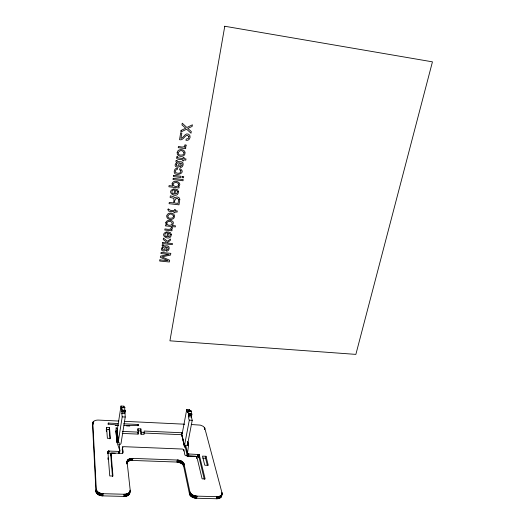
<?xml version="1.0" encoding="UTF-8"?>
<svg xmlns="http://www.w3.org/2000/svg" width="525" height="525" viewBox="0 0 525 525"><rect width="100%" height="100%" fill="white"/><g stroke="black" fill="none" stroke-linecap="round" stroke-linejoin="round"><path stroke-width="0.79" d="M129.846 492.345C129.957 495.383 126.243 496.532 123.756 496.401L102.834 495.869C100.085 495.784 96.416 494.563 95.963 491.446L92.551 425.079L93.247 423.458M118.748 444.465L120.317 444.367L121.006 443.546L125.232 417.014L124.681 407.643M117.554 429.955L116.169 427.402L115.9 431.123L116.963 442.358L118.328 441.4L122.2 416.87L121.82 413.411L122.148 410.169L121.807 407.308L121.373 409.388L121.006 406.035L123.979 406.192L124.13 407.531M122.633 453.2L122.24 449.374L122.601 448.849M187.701 442.148L188.416 445.312L185.699 445.207L187.51 453.377L188.035 453.935L187.648 455.936L187.162 455.477L188.58 445.331L187.773 444.951L187.615 444.294L192.216 420.308L191.382 416.902L191.75 414.094L190.995 410.944L190.726 411.298L187.852 411.147L187.537 412.788L186.749 409.48L189.597 409.625L190.083 411.613M187.162 455.477L185.325 447.182L184.347 446.289L189.302 420.164C187.694 419.206 190.024 411.173 187.852 411.147M112.488 476.549L110.788 455.752L111.143 453.488L112.101 453.009L121.977 453.377C125.56 453.278 120.127 446.775 123.697 446.677L182.523 449.046C185.929 449.302 182.884 455.588 186.309 455.838L195.753 456.205L196.829 456.75L202.112 478.833L205.144 478.925L199.31 455.057L198.24 454.512L188.035 453.935M111.11 453.593L112.954 476.037L109.745 475.939L107.888 451.631L108.885 451.054L118.912 451.428L119.857 450.949L119.07 442.45L117.141 442.358L115.9 431.123M191.238 424.522L200.366 425.125L203.234 426.333L204.73 427.928L221.957 492.706C222.626 495.528 219.128 496.88 216.858 496.657L197.065 496.145C194.243 496.02 190.792 494.786 189.893 491.833L184.012 463.956C183.133 461.212 179.885 460.176 177.279 460.025L132.812 458.391C130.561 458.259 127.043 459.113 127.096 461.921L130.2 490.206C130.318 493.244 126.597 494.379 124.11 494.248L103.169 493.703C100.419 493.612 96.751 492.398 96.285 489.28L92.833 423.098C93.056 420.505 96.403 419.993 98.497 420.085L118.834 421.057M137.76 430.087L137.977 428.781L140.857 428.912L140.529 430.874L141.008 434.234L144.053 434.365L144.185 431.051L181.827 432.758L181.755 436.032L181.932 435.061L181.46 434.693L143.857 433.02M92.551 425.079L92.912 422.461M92.702 424.233L93.089 422.054M92.932 423.833L93.214 421.857M93.076 423.642L93.365 421.667M93.535 422.625L93.726 421.312M95.963 491.446L96.285 489.28M95.99 491.722L96.318 489.562M96.049 491.997L96.37 489.838M96.134 492.273L96.456 490.107M96.246 492.548L96.567 490.383M96.383 492.817L96.712 490.652M96.547 493.08L96.876 490.914M106.339 428.663L106.542 427.337L109.476 427.475L110.388 438.421L107.395 438.296L106.542 427.337M96.744 493.336L97.072 491.17M96.961 493.592L97.289 491.42M97.204 493.835L97.532 491.663M97.466 494.064L97.794 491.899M108.097 424.384L108.294 423.071L117.987 423.524M97.755 494.288L98.083 492.122M98.063 494.498L98.392 492.332M98.392 494.701L98.72 492.529M98.739 494.885L99.068 492.712M99.1 495.055L99.428 492.89M109.948 438.867L109.174 429.457L109.476 427.475M99.481 495.213L99.809 493.047M99.868 495.357L100.203 493.185M100.275 495.482L100.603 493.31M100.682 495.587L101.017 493.421M101.108 495.679L101.437 493.513M107.842 452.714L108.15 451.27M107.835 453.318L108.268 451.198M101.535 495.758L101.87 493.585M107.953 453.246L108.399 451.139M108.084 453.193L108.55 451.1M108.235 453.147L108.714 451.067M101.968 495.81L102.296 493.644M108.399 453.114L108.885 451.054M108.563 453.101L109.056 451.054M102.401 495.849L102.736 493.684M102.834 495.869L103.169 493.703M110.788 455.752L111.195 453.397M110.795 455.648L111.372 453.226M111.274 454.525L111.49 453.154M117.521 431.189L116.064 431.117L117.226 430.178L121.006 406.035M123.723 407.813L123.979 406.192M118.414 453.469L118.742 451.428M118.591 453.469L118.912 451.428M118.755 453.449L119.083 451.408M118.919 453.423L119.241 451.382M119.063 453.377L119.392 451.336M119.523 451.277L119.195 453.318L119.418 451.27M119.313 453.252L119.733 451.133M119.483 453.082L119.89 450.745L116.963 442.358M122.24 449.374L122.588 447.149M122.318 449.078L122.712 446.965M122.482 448.914L122.811 446.887M126.742 463.739L127.194 460.95M126.755 463.988L127.286 460.72M126.794 463.253L127.404 460.497M127.063 462.558L127.542 460.274M127.207 462.335L127.713 460.064M127.372 462.125L127.903 459.867M127.562 461.921L128.113 459.677M127.778 461.731L128.349 459.493M128.008 461.547L128.605 459.322M128.264 461.383L128.874 459.165M128.54 461.226L129.17 459.021M128.835 461.081L129.478 458.889M129.143 460.95L129.806 458.778M123.756 496.401L124.11 494.248M129.472 460.832L130.148 458.673M124.182 496.401L124.543 494.248M129.806 460.727L130.502 458.587M124.609 496.387L124.963 494.235M130.161 460.642L130.869 458.515M125.029 496.355L125.383 494.196M130.528 460.563L130.902 460.51L131.243 458.456M130.902 460.51L131.289 460.464L131.624 458.417M125.442 496.302L125.797 494.143M131.289 460.464L131.677 460.445L132.018 458.391M125.843 496.23L126.197 494.077M131.677 460.445L132.077 460.432L132.412 458.384M126.23 496.138L126.591 493.992M137.963 425.775L138.18 424.476L123.644 423.793M132.077 460.432L132.471 460.438L132.812 458.391M126.61 496.033L126.965 493.887M126.971 495.915L127.332 493.762M127.326 495.777L127.68 493.625M127.654 495.626L128.015 493.474M127.962 495.456L128.323 493.31M122.279 433.407L138.108 434.103L138.436 432.134L137.977 428.781M128.257 495.278L128.618 493.126M128.527 495.082L128.888 492.936M128.776 494.872L129.137 492.726M128.999 494.655L129.36 492.509M129.202 494.425L129.557 492.279M129.373 494.189L129.734 492.043M129.524 493.94L130.2 490.206M129.741 493.428L130.22 490.481M141.008 434.234L141.337 432.259L140.857 428.912M132.471 460.438L176.899 462.046L177.279 460.025M186.749 409.48L182.116 434.09L181.827 432.758M176.899 462.046L177.286 462.072L177.667 460.051M177.286 462.072L177.68 462.105L178.06 460.084M177.68 462.105L178.073 462.158L178.454 460.136M222.029 493.762C222.39 497.024 219.319 499.058 216.412 498.75L196.639 498.245C193.817 498.127 190.372 496.893 189.479 493.933L183.56 465.734L181.912 463.667L178.461 462.23L178.841 460.208M178.848 462.315L179.228 460.294M179.228 462.413L179.616 460.392M179.602 462.525L179.99 460.504M189.302 411.2L189.597 409.625M179.97 462.65L180.357 460.628M180.331 462.788L180.712 460.773M180.672 462.945L181.059 460.924M181.007 463.109L181.394 461.088M183.553 451.021L183.743 449.597M181.328 463.286L181.709 461.265M181.63 463.47L182.011 461.449M181.912 463.667L182.3 461.646M182.182 463.87L182.569 461.849M185.325 447.182L185.699 445.207M182.431 464.087L182.818 462.066M182.661 464.31L183.048 462.289M182.871 464.54L183.251 462.512M183.054 464.769L183.442 462.748M183.212 465.006L183.599 462.984M183.35 465.248L183.743 463.221M183.468 465.491L183.855 463.463M183.56 465.734L183.947 463.713M183.619 465.983L184.012 463.956M187.222 455.582L187.602 453.58M187.3 455.68L187.681 453.679M187.399 455.772L187.779 453.777M187.517 455.858L187.898 453.863M187.799 456.002L188.18 454.007M187.957 456.054L188.337 454.059M188.121 456.1L188.501 454.099M188.285 456.127L188.672 454.132M188.455 456.14L188.843 454.145M221.537 496.092L221.957 492.706M189.479 493.933L189.893 491.833M196.567 458.082L196.829 456.75M189.551 494.202L189.965 492.102M196.658 458.292L196.888 456.855M189.65 494.471L190.063 492.371M189.768 494.74L190.188 492.64M189.919 495.009L190.332 492.909M189.223 456.166L197.676 456.494L198.069 454.499M190.089 495.272L190.509 493.172M197.676 456.494L198.24 454.512M190.293 495.528L190.706 493.428M204.343 479.397L199.014 457.255L198.01 456.533L198.404 454.545M198.174 456.573L198.568 454.584M190.509 495.777L190.929 493.677M198.332 456.632L198.726 454.637M198.476 456.697L198.877 454.702M190.759 496.027L191.172 493.92M198.614 456.77L199.008 454.781M198.732 456.862L199.126 454.867M191.021 496.263L191.441 494.156M198.837 456.953L199.231 454.958M198.916 457.052L199.31 455.057M204.474 429.201L204.73 427.928M199.014 457.255L199.369 455.162M191.31 496.486L191.723 494.386M204.566 429.411L204.822 428.137M191.612 496.709L192.032 494.602M191.933 496.913L192.353 494.806M192.275 497.109L192.695 495.003M192.629 497.287L193.049 495.18M192.997 497.457L193.417 495.351M193.377 497.608L193.797 495.502M193.771 497.746L194.191 495.639M194.165 497.871L194.591 495.764M194.572 497.976L194.992 495.869M194.985 498.061L195.405 495.961M195.398 498.133L195.818 496.033M195.812 498.192L196.238 496.086M196.225 498.225L196.652 496.125M196.639 498.245L197.065 496.145M207.303 465.078L205.583 458.253L205.984 456.264L202.499 456.133L204.75 465.216L208.287 465.34L205.984 456.264M216.412 498.75L216.858 496.657M216.818 498.75L217.258 496.657M217.212 498.73L217.658 496.643M217.599 498.697L218.046 496.611M217.98 498.645L218.426 496.558M218.348 498.579L218.794 496.486M218.702 498.494L219.148 496.401M219.043 498.389L219.489 496.302M219.365 498.271L219.811 496.184M219.673 498.14L220.119 496.046M219.962 497.989L220.402 495.902M220.231 497.825L220.671 495.738M220.474 497.648L220.92 495.561M220.697 497.457L221.143 495.37M220.9 497.254L221.347 495.167M221.077 497.037L221.524 494.957M221.228 496.814L222.016 492.975M221.36 496.584L222.049 493.238M108.741 453.101L115.192 453.344M202.801 458.148L205.583 458.253M106.24 429.319L109.174 429.457M137.648 430.743L140.529 430.874M122.417 431.412L138.436 432.134M141.337 432.259L144.388 432.397M118.44 425.125L108.38 424.128L108.294 423.071M123.998 425.381L138.324 425.526L138.18 424.476M115.257 425.375L118.486 425.526M126.558 425.9L129.787 426.051M124.53 421.332L184.728 424.207M122.062 411.869L125.075 412.02M188.777 415.249L191.671 415.393M121.82 413.411L124.832 413.562M188.488 416.758L191.382 416.902M122.2 416.87L125.232 417.014M189.302 420.164L192.216 420.308M187.983 410.786L190.995 410.944M188.147 410.852L191.021 411.003M121.688 407.485L124.845 407.643M188.167 410.937L191.048 411.082M121.662 407.59L123.158 407.669M188.6 411.068L190.752 411.18M122.148 410.169L125.16 410.32M188.803 413.575L191.697 413.726M122.161 410.274L125.173 410.425M188.829 413.68L191.717 413.831M122.161 410.399L125.173 410.55M188.843 413.805L191.737 413.956M122.168 410.537L125.18 410.694M188.856 413.943L191.75 414.094M122.168 410.694L125.18 410.845M188.862 414.094L191.756 414.245M122.161 410.858L125.173 411.009M188.862 414.258L191.756 414.402M122.148 411.029L125.167 411.187M188.862 414.428L191.756 414.573M122.135 411.206L125.153 411.357M188.856 414.599L191.75 414.743M122.122 411.383L125.134 411.534M188.843 414.77L191.737 414.914M122.102 411.554L125.121 411.705M188.823 414.934L191.717 415.085M122.082 411.718L125.101 411.869M188.803 415.098L191.697 415.242M178.073 462.158L178.461 462.23M182.431 435.973L181.919 435.199M187.681 441.381L188.58 445.331M187.727 442.903L188.265 445.279M187.628 443.566L188.121 445.22M184.341 444.695L184.866 447.077M182.188 435.809L184.734 446.998M181.932 435.061L184.518 446.808M181.932 435.337L184.387 446.565M137.832 432.088L138.108 434.103M117.226 430.178L118.328 441.4M117.193 430.323L118.23 441.683M117.055 430.592L118.053 441.938M116.839 430.822L117.928 442.05M116.707 430.913L117.79 442.148M116.557 430.992L117.639 442.227M116.399 431.051L117.482 442.293M116.235 431.097L117.311 442.332M106.299 430.106L106.424 431.675M107.874 457.833L107.999 459.447M167.98 209.678C167.862 212.54 172.574 210.912 174.083 211.772L173.933 212.697L174.917 212.809L175.074 211.883L177.076 212.113L177.273 210.952L175.265 210.722L175.448 209.632L174.464 209.521L174.28 210.61C170.271 210.919 169.897 209.98 168.243 208.819L167.98 209.678M177.673 157.132L178.146 157.933L182.943 158.55L183.133 157.408L184.137 157.533L183.947 158.681L185.994 158.944L185.791 160.158L183.743 159.895L183.586 160.86L182.575 160.729L182.739 159.764C180.961 159.324 175.114 160.145 176.787 156.588L177.758 156.713L177.673 157.132M188.921 136.585L188.501 138.403L186.178 139.072L185.975 140.313C189.479 141.422 191.782 135.942 188.678 134.236C185.036 132.366 183.881 137.819 180.948 138.482L181.827 133.147L180.646 132.989L179.55 139.689C183.724 141.304 185.66 132.136 188.921 136.585M176.275 164.692L176.754 165.959L178.113 165.913L179.576 162.842L177.562 162.842L176.275 164.692M180.889 170.907C181.23 173.631 177.384 173.762 175.803 172.535A1.536 1.463 -19.6 0 1 175.258 171.478L175.941 169.903L177.325 169.47L177.516 168.308L176.197 168.499A2.559 2.441 -19.7 0 0 174.858 169.424C170.638 178.323 188.573 173.545 179.786 168.591L179.596 169.752L180.889 170.907M163.124 245.149C164.062 246.835 167.836 244.801 168.932 246.855C169.66 248.633 168.584 251.501 166.327 251.127L166.504 250.097L167.829 249.46L168.125 248.056L167.692 247.203L166.451 247.242C166.747 253.732 157.769 250.825 163.019 246.599L162.094 245.457L162.337 244.696L163.222 244.788L163.124 245.149M176.938 160.867C177.863 162.678 181.873 160.624 182.93 162.842C183.652 164.699 182.621 167.816 180.213 167.396L180.397 166.281L181.775 165.624L182.09 164.115L181.65 163.183L180.364 163.203C180.633 170.218 171.347 166.852 176.827 162.428L176.177 162.133L175.875 161.175L176.131 160.361L177.043 160.479L176.938 160.867M171.321 227.417C171.17 230.534 166.74 229.025 164.955 228.92L164.765 230.048L171.918 230.81L172.095 229.74L170.861 229.609C172.075 229.432 173.703 226.925 171.321 227.417M165.716 222.817L166.543 224.923L165.624 224.825L165.454 225.875L175.298 226.931L175.481 225.829L171.931 225.448L172.863 224.641L173.362 222.941A2.75 2.553 -16.6 0 0 172.738 221.399C170.782 219.594 166.353 219.798 165.716 222.817M185.03 144.979C184.905 148.267 180.298 146.685 178.441 146.462L178.244 147.676L185.62 148.647L185.811 147.499L184.537 147.328L186.06 146.213L186.336 145.149L185.03 144.979M166.773 223C166.523 225.73 171.714 226.183 172.22 223.565C172.397 220.959 167.317 220.533 166.773 223M178.69 184.275C178.959 187.405 172.784 187.162 173.112 184.177C173.736 181.788 178.047 182.083 178.69 184.275M172.069 183.888L172.797 186.047L169.076 185.594L168.879 186.775L179.025 187.989L179.215 186.848L178.251 186.729C183.77 182.844 173.112 178.349 172.069 183.888M171.373 234.491C170.776 242.524 157.717 234.865 166.766 231.801L166.583 232.916C164.174 233.1 164.279 236.972 166.917 236.729L167.731 231.807L170.468 232.66L171.373 234.491M178.513 191.684C177.883 200.025 164.601 191.92 173.834 188.843L173.644 189.998C171.183 190.194 171.294 194.165 173.972 193.961L174.812 188.862L177.601 189.774L178.513 191.684M173.467 215.998L173.302 217.035A1.673 1.555 -16.9 0 1 172.338 217.987C163.708 220.034 169.765 209.856 173.467 215.998M183.986 152.768L183.809 153.864A1.713 1.647 -22.9 0 1 182.818 154.855C173.933 156.863 180.252 146.226 183.986 152.768M170.323 234.649L169.785 236.145L167.875 236.795L168.492 233.074L169.68 233.52L170.323 234.649M177.443 191.842L176.892 193.39L174.943 194.047L175.586 190.181L176.8 190.66L177.443 191.842M166.806 215.946C166.274 219.207 170.776 220.277 173.033 218.859A3.019 2.809 -16.9 0 0 174.307 217.33C176.164 212.559 167.272 211.312 166.806 215.946M177.161 152.604C176.558 155.958 181.145 157.29 183.527 155.787A3.091 2.979 -22.8 0 0 184.839 154.192C186.854 149.251 177.647 147.683 177.161 152.604M178.612 199.697L178.041 203.418L174.661 203.031C173.657 200.583 177.142 195.792 178.612 199.697M179.793 199.461L178.979 204.829L169.076 203.693L169.286 202.414L173.545 202.906L174.024 199.986L173.624 198.253L170.107 197.393L170.369 195.812L174.018 196.901L174.976 198.089C176.249 196.153 179.97 196.934 179.793 199.461M159.889 259.882L159.698 261.043L169.378 261.982L169.673 260.243L161.91 256.856L170.533 255.091L170.828 253.358L161.116 252.387L160.919 253.555L169.122 254.343L160.506 256.108L160.309 257.322L168.052 260.702L159.889 259.882M162.724 242.557L162.547 243.633L172.292 244.63L172.469 243.561L166.819 242.977L170.317 240.417L170.553 238.987L167.468 241.264L163.452 238.101L163.216 239.538L166.464 241.986L165.395 242.832L162.724 242.557M173.224 178.349L173.033 179.537L183.022 180.757L183.218 179.576L173.224 178.349M173.709 175.363L173.512 176.571L180.777 177.47L180.981 176.262L173.709 175.363M181.066 130.43L180.797 132.07L186.611 129.189L191.002 133.238L191.29 131.539L187.832 128.435L192.143 126.427L192.419 124.799L186.893 127.496L182.247 123.211L181.965 124.911L185.719 128.212L181.066 130.43M182.332 176.433L182.129 177.634L183.514 177.804L183.717 176.603L182.332 176.433M224.772 26.25L169.929 340.817L355.865 354.388L432.449 61.845L224.772 26.25M162.671 248.135L162.665 249.572L164.036 249.933L165.683 246.927L163.734 246.967L162.671 248.135M121.741 407.341L124.832 407.564L121.741 407.341"/></g></svg>
